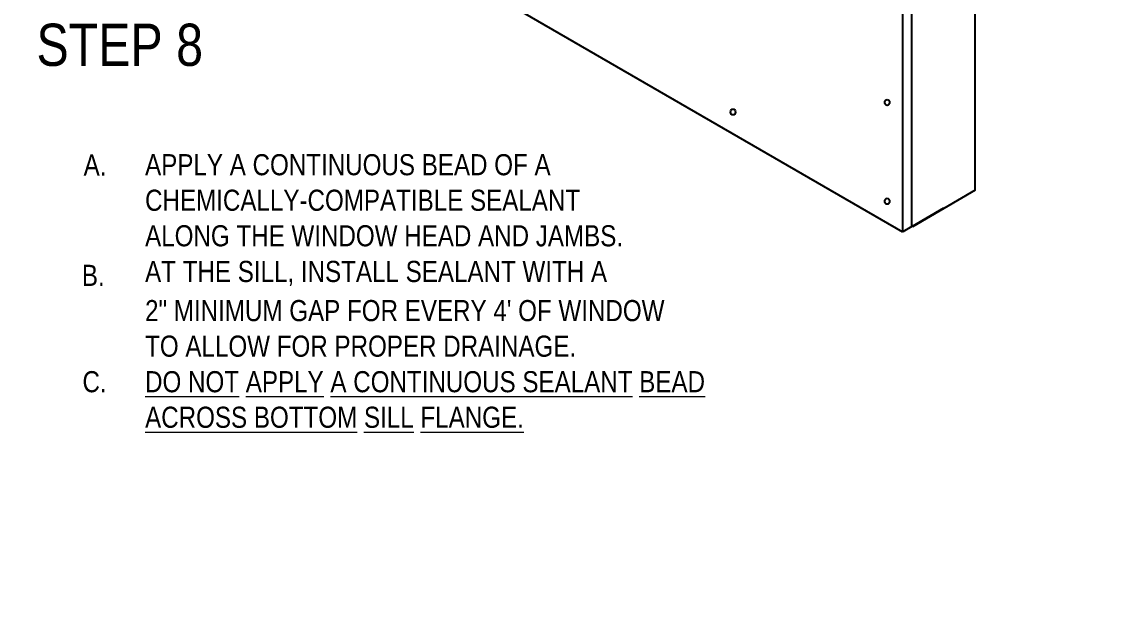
# Model space of a CAD drawing. Header units: inches. Extents: x -24 to 76, y -57 to 19.
# Drawn here: x -16.16 to -8.15, y 3.76 to 8.12 of the extents above; entities that cross this region are included whole.
import ezdxf

# ---------------------------------------------------------------- set-up
doc = ezdxf.new("R2010")
doc.units = ezdxf.units.IN
doc.header["$MEASUREMENT"] = 0
for name, color, linetype, lineweight in [('.ATI-TEXT', 7, 'Continuous', 0), ('G-ANNO-TTLB', 7, 'Continuous', 0), ('TYVEK', 7, 'Continuous', 0), ('WALL SCRATCH', 7, 'Continuous', 0)]:
    doc.layers.add(name, color=color, linetype=linetype, lineweight=lineweight)

# ---------------------------------------------------------------- blocks, each defined once
blk = doc.blocks.new('Block_555')
at = {"layer": '.ATI-TEXT', "char_height": 0.2, "attachment_point": 7}
for s, insert in [('\\C18;\\c0;\\FArial Narrow|b0|i0|c1;\\H0.156250;\\W1.000000;A.', (-15.7013, 6.9843)), ('\\C18;\\c0;\\FArial Narrow|b0|i0|c1;\\H0.156250;\\W1.000000;APPLY A CONTINUOUS BEAD OF A', (-15.2461, 6.9843)), ('\\C18;\\c0;\\FArial Narrow|b0|i0|c1;\\H0.156250;\\W1.000000;CHEMICALLY-COMPATIBLE SEALANT', (-15.2463, 6.7211)), ('\\C18;\\c0;\\FArial Narrow|b0|i0|c1;\\H0.156250;\\W1.000000;ALONG THE WINDOW HEAD AND JAMBS.', (-15.2461, 6.458)), ('\\C18;\\c0;\\FArial Narrow|b0|i0|c1;\\H0.156250;\\W1.000000;AT THE SILL, INSTALL SEALANT WITH A', (-15.2461, 6.167)), ('\\C18;\\c0;\\FArial Narrow|b0|i0|c1;\\H0.156250;\\W1.000000;B.', (-15.7145, 6.167)), ('\\C18;\\c0;\\FArial Narrow|b0|i0|c1;\\H0.156250;\\W1.000000;2" MINIMUM GAP FOR EVERY 4\' OF WINDOW', (-15.2463, 5.9038)), ('\\C18;\\c0;\\FArial Narrow|b0|i0|c1;\\H0.156250;\\W1.000000;TO ALLOW FOR PROPER DRAINAGE.', (-15.2461, 5.6406)), ('\\C18;\\c0;\\FArial Narrow|b0|i0|c1;\\H0.156250;\\W1.000000;C.', (-15.7098, 5.3774)), ('\\L\\C18;\\c0;\\FArial Narrow|b0|i0|c1;\\H0.156250;\\W1.000000;DO NO\\l\\LT\\l\\L \\l\\LAPP\\l\\LL\\l\\LY\\l\\L A\\l\\L CONTINUOUS SEALAN\\l\\LT\\l\\L BEAD\\l', (-15.2463, 5.3774)), ('\\L\\C18;\\c0;\\FArial Narrow|b0|i0|c1;\\H0.156250;\\W1.000000;ACROSS BOT\\l\\LT\\l\\LOM SIL\\l\\LL\\l\\L FLANGE.\\l', (-15.2461, 5.1142))]:
    blk.add_mtext(s, dxfattribs=dict(at, insert=insert))

msp = doc.modelspace()

# ---------------------------------------------------------------- hatches: boundary and pattern name
at = {"layer": 'G-ANNO-TTLB', "true_color": 0xff00ff, "transparency": 33554687}
h = msp.add_hatch(color=6, dxfattribs=at)
edge = h.paths.add_edge_path()
edge.add_spline(control_points=[(19.9156, -15.0652), (19.9156, -15.0652), (-20.7721, -15.0652), (-20.7721, -15.0652), (-20.7721, -15.0652), (-20.7721, 19.0598), (-20.7721, 19.0598), (-20.7721, 19.0598), (19.9156, 19.0598), (19.9156, 19.0598), (19.9156, 19.0598), (19.9156, -15.0652), (19.9156, -15.0652)], knot_values=[0, 0, 0, 0, 1, 1, 1, 2, 2, 2, 3, 3, 3, 4, 4, 4, 4], degree=3, periodic=0)
edge = h.paths.add_edge_path()
edge.add_spline(control_points=[(-20.6471, 18.9348), (-20.6471, 18.9348), (-20.6471, -14.9402), (-20.6471, -14.9402), (-20.6471, -14.9402), (19.7906, -14.9402), (19.7906, -14.9402), (19.7906, -14.9402), (19.7906, 18.9348), (19.7906, 18.9348), (19.7906, 18.9348), (-20.6471, 18.9348), (-20.6471, 18.9348)], knot_values=[0, 0, 0, 0, 1, 1, 1, 2, 2, 2, 3, 3, 3, 4, 4, 4, 4], degree=3, periodic=0)
edge.add_line((-20.6471, 18.9348), (-20.6471, 18.9348))

# ---------------------------------------------------------------- linework, layer by layer
at = {"layer": 'G-ANNO-TTLB'}
for points in [[(19.9156, -15.0652), (19.9156, -15.0652), (-20.7721, -15.0652), (-20.7721, -15.0652), (-20.7721, -15.0652), (-20.7721, 19.0598), (-20.7721, 19.0598), (-20.7721, 19.0598), (19.9156, 19.0598), (19.9156, 19.0598), (19.9156, 19.0598), (19.9156, -15.0652), (19.9156, -15.0652)], [(-20.6471, 18.9348), (-20.6471, 18.9348), (-20.6471, -14.9402), (-20.6471, -14.9402), (-20.6471, -14.9402), (19.7906, -14.9402), (19.7906, -14.9402), (19.7906, -14.9402), (19.7906, 18.9348), (19.7906, 18.9348), (19.7906, 18.9348), (-20.6471, 18.9348), (-20.6471, 18.9348)]]:
    msp.add_open_spline(points, degree=3, knots=[0, 0, 0, 0, 1, 1, 1, 2, 2, 2, 3, 3, 3, 4, 4, 4, 4], dxfattribs=at)
at = {"layer": 'TYVEK', "color": 33, "lineweight": 25, "true_color": 0xcc9966}
for p, q in [((-9.0989, 6.8753), (-9.0989, 12.7692)), ((-9.0989, 6.8753), (-9.5623, 6.6056)), ((-9.3325, 6.7426), (-9.5658, 6.6076))]:
    msp.add_line(p, q, dxfattribs=at)
at = {"layer": 'WALL SCRATCH', "color": 2, "lineweight": 25, "true_color": 0xffff00}
for p, q in [((-9.6381, 12.4613), (-9.6381, 6.5673)), ((-9.5668, 6.6073), (-9.5668, 12.4964)), ((-13.3713, 8.7286), (-9.6381, 6.5673)), ((-9.5687, 6.606), (-9.6355, 6.5673))]:
    msp.add_line(p, q, dxfattribs=at)
at = {"layer": 'WALL SCRATCH', "color": 252, "lineweight": 25, "true_color": 0x848484}
msp.add_lwpolyline([(-9.7392, 8.0229)], dxfattribs=at)
for centre in [(-9.7507, 7.5258), (-10.8922, 7.4548), (-9.7507, 6.7935)]:
    msp.add_ellipse(centre, major_axis=(0, 0.0221), ratio=0.812499, dxfattribs=at)

# ---------------------------------------------------------------- block references
at = {"layer": '.ATI-TEXT'}
msp.add_blockref('Block_555', (0, 0), dxfattribs=at)

# ---------------------------------------------------------------- texts
at = {"layer": '.ATI-TEXT', "insert": (-16.0504, 7.7919), "char_height": 0.2, "attachment_point": 7}
msp.add_mtext('\\C18;\\c0;\\FArial Narrow|b0|i0|c1;\\H0.312500;\\W1.000000;STEP 8', dxfattribs=at)

doc.saveas('drawing.dxf')
